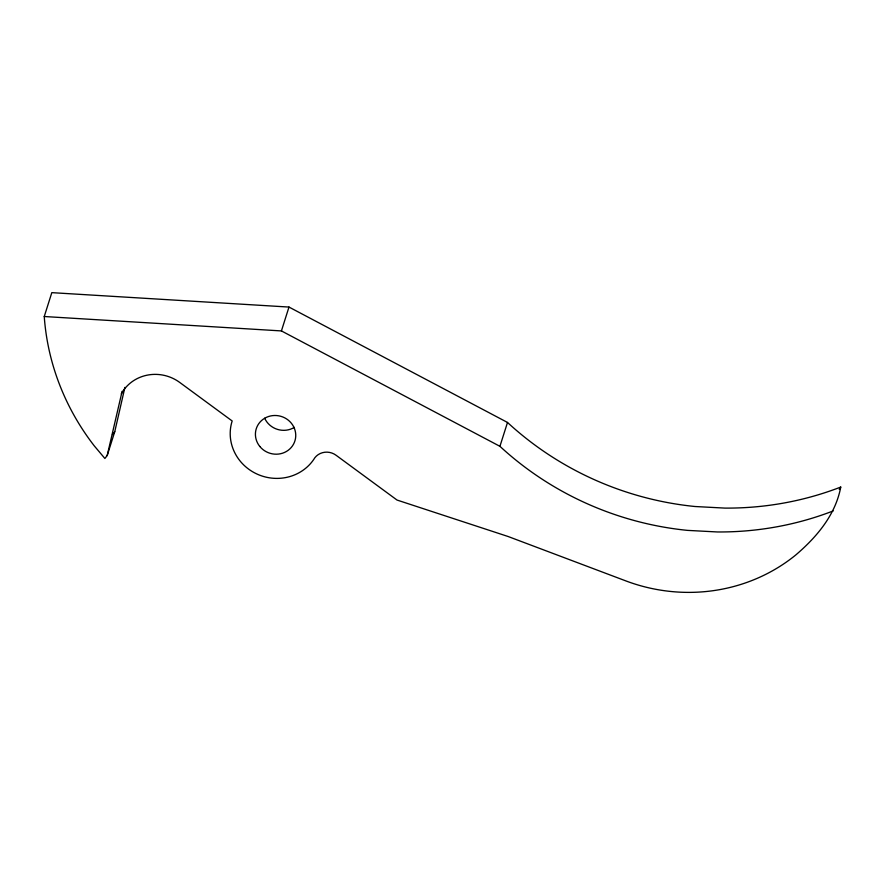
<?xml version="1.0" encoding="UTF-8"?>
<svg xmlns="http://www.w3.org/2000/svg" width="885" height="885" viewBox="0 0 885 885"><rect width="100%" height="100%" fill="white"/><g stroke="black" fill="none" stroke-linecap="round" stroke-linejoin="round"><path stroke-width="1.33" d="M121.322 393.825A39.582 37.646 17.6 0 1 179.688 382.409L232.169 420.972A45.578 43.343 17.6 0 0 257.513 474.283A45.578 43.343 17.6 0 0 314.872 457.711A15.189 14.448 17.6 0 1 336.023 455.222L397.022 500.047L508.123 536.509L625.783 580.881A170.407 162.066 17.6 0 0 795.703 555.028C816.667 537.14 835.562 514.893 840.75 487.06A310.159 294.982 17.6 0 1 724.915 508.101L695.112 506.519A310.159 294.982 17.6 0 1 507.503 422.455L288.986 307.062L51.817 292.647L44.25 316.52A249.504 237.291 17.6 0 0 94.297 445.907L104.884 458.474L107.196 455.532L122.119 391.314M107.196 455.532L114.762 431.67L124.896 387.398M44.25 316.52L281.419 330.924L288.986 307.062M833.183 510.933A310.159 294.982 17.6 0 1 717.348 531.962L687.545 530.38A310.159 294.982 17.6 0 1 499.925 446.317L507.503 422.455M839.234 489.372L840.75 487.06M112.45 434.612L114.762 431.67M281.419 330.924L499.925 446.317M294.318 427.4A20.255 19.26 17.6 0 1 264.67 418.218M259.825 446.483A20.255 19.26 17.6 0 0 294.362 442.423A20.255 19.26 17.6 0 0 272.558 415.629A20.255 19.26 17.6 0 0 259.825 446.483"/></g></svg>
